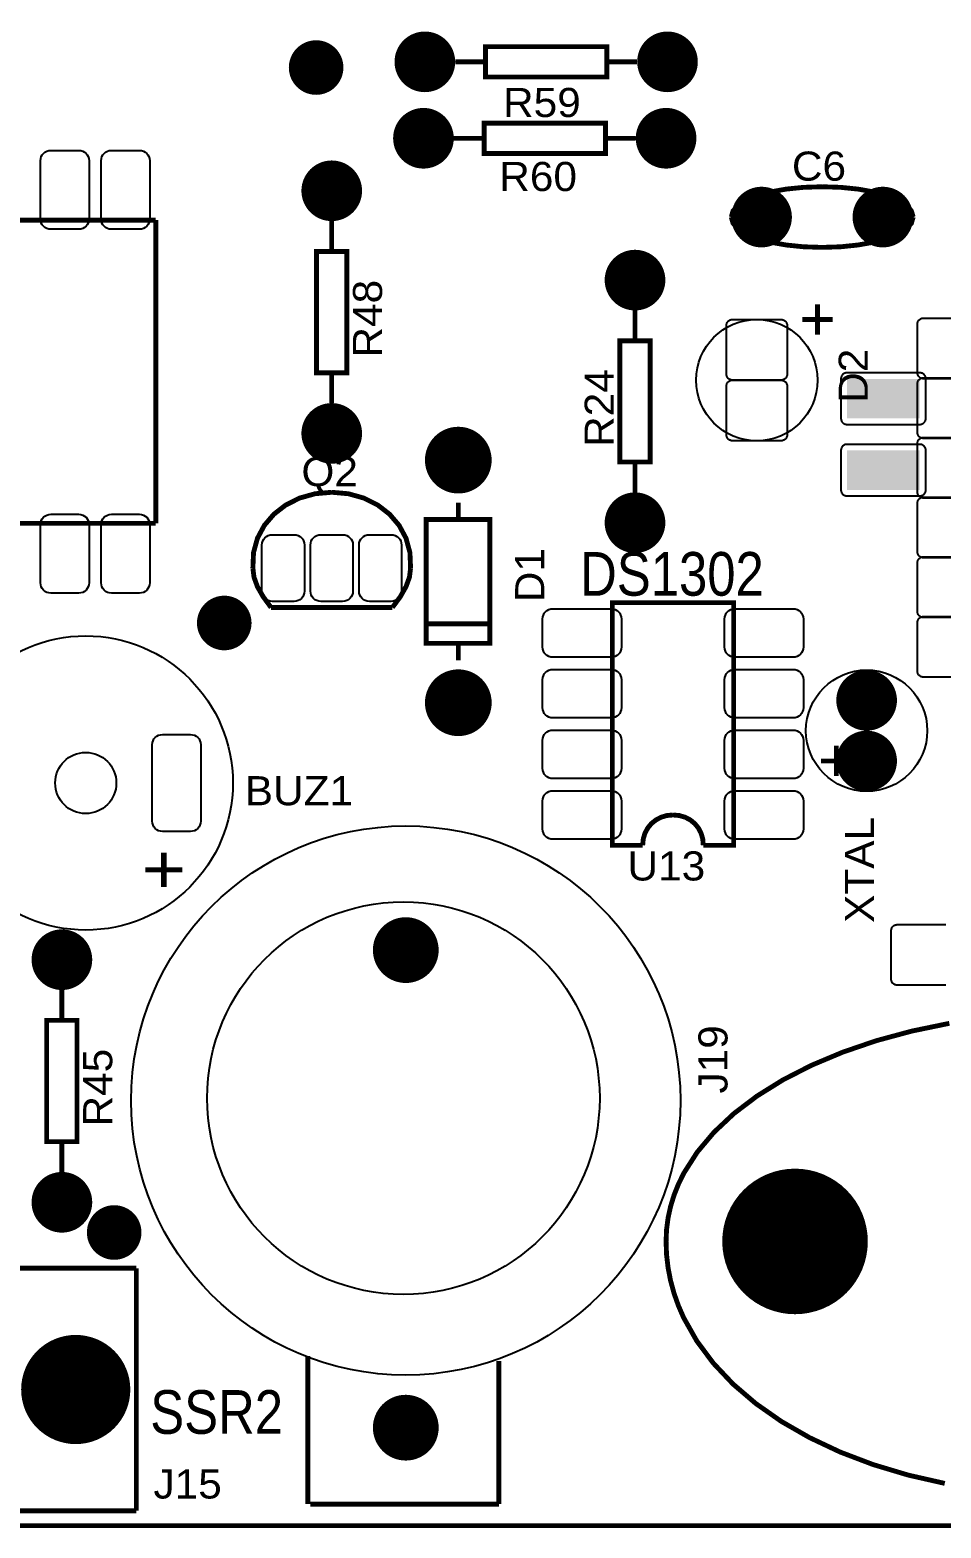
# Model space of a CAD drawing. Header units: inches. Extents: x 18.7 to 39.4, y 4.3 to 20.5.
# Drawn here: x 35.019 to 36.637, y 10.334 to 12.994 of the extents above; entities that cross this region are included whole.
import ezdxf

# ---------------------------------------------------------------- set-up
doc = ezdxf.new("R2010")
doc.units = ezdxf.units.IN
doc.header["$MEASUREMENT"] = 0
doc.styles.get("Standard").update_dxf_attribs({"font": 'arial.ttf'})

# ---------------------------------------------------------------- blocks, each defined once
blk = doc.blocks.new('RPAD')
blk.add_trace([(-0.5, -0.5), (-0.5, 0.5), (0.5, -0.5), (0.5, 0.5)])
blk = doc.blocks.new('EPAD')
at = {"const_width": 0.5}
blk.add_lwpolyline([(-0.25, 0, 1), (0.25, 0, 1)], format="xyb", close=True, dxfattribs=at)
blk = doc.blocks.new('tarjetacontrol3')
at = {"const_width": 0.012}
for points in [[(48.3722, 36.339), (56.1261, 36.339), (56.1261, 43.6619), (48.3722, 43.6619), (48.3722, 36.339)], [(48.3722, 36.339), (56.1261, 36.339), (56.1261, 43.6619), (48.3722, 43.6619), (48.3722, 36.339)], [(48.3722, 36.339), (56.1261, 36.339), (56.1261, 43.6619), (48.3722, 43.6619), (48.3722, 36.339)], [(53.6068, 39.9216), (53.9068, 39.9216), (53.9068, 39.9966), (53.6068, 39.9966), (53.6068, 39.9216)], [(53.6068, 39.9216), (53.9068, 39.9216), (53.9068, 39.9966), (53.6068, 39.9966), (53.6068, 39.9216)], [(53.6068, 39.9216), (53.9068, 39.9216), (53.9068, 39.9966), (53.6068, 39.9966), (53.6068, 39.9216)], [(53.5318, 39.9591), (53.6068, 39.9591)], [(53.5318, 39.9591), (53.6068, 39.9591)], [(53.5318, 39.9591), (53.6068, 39.9591)], [(53.9068, 39.9591), (53.9818, 39.9591)], [(53.9068, 39.9591), (53.9818, 39.9591)], [(53.9068, 39.9591), (53.9818, 39.9591)], [(53.6033, 39.7326), (53.9033, 39.7326), (53.9033, 39.8076), (53.6033, 39.8076), (53.6033, 39.7326)], [(53.6033, 39.7326), (53.9033, 39.7326), (53.9033, 39.8076), (53.6033, 39.8076), (53.6033, 39.7326)], [(53.6033, 39.7326), (53.9033, 39.7326), (53.9033, 39.8076), (53.6033, 39.8076), (53.6033, 39.7326)], [(53.5283, 39.7701), (53.6033, 39.7701)], [(53.5283, 39.7701), (53.6033, 39.7701)], [(53.5283, 39.7701), (53.6033, 39.7701)], [(53.9033, 39.7701), (53.9783, 39.7701)], [(53.9033, 39.7701), (53.9783, 39.7701)], [(53.9033, 39.7701), (53.9783, 39.7701)], [(54.2145, 39.5752), (54.2189, 39.5905), (54.2317, 39.6047), (54.2521, 39.6174), (54.2792, 39.6285), (54.3123, 39.6376), (54.3505, 39.6444), (54.3932, 39.6487), (54.4395, 39.6502)], [(54.2145, 39.5752), (54.2189, 39.5905), (54.2317, 39.6047), (54.2521, 39.6174), (54.2792, 39.6285), (54.3123, 39.6376), (54.3505, 39.6444), (54.3932, 39.6487), (54.4395, 39.6502)], [(54.2145, 39.5752), (54.2189, 39.5905), (54.2317, 39.6047), (54.2521, 39.6174), (54.2792, 39.6285), (54.3123, 39.6376), (54.3505, 39.6444), (54.3932, 39.6487), (54.4395, 39.6502)], [(54.6645, 39.5752), (54.66, 39.5905), (54.6471, 39.6047), (54.6265, 39.6174), (54.5992, 39.6285), (54.5661, 39.6376), (54.5278, 39.6444), (54.4853, 39.6487), (54.4395, 39.6502)], [(54.6645, 39.5752), (54.66, 39.5905), (54.6471, 39.6047), (54.6265, 39.6174), (54.5992, 39.6285), (54.5661, 39.6376), (54.5278, 39.6444), (54.4853, 39.6487), (54.4395, 39.6502)], [(54.6645, 39.5752), (54.66, 39.5905), (54.6471, 39.6047), (54.6265, 39.6174), (54.5992, 39.6285), (54.5661, 39.6376), (54.5278, 39.6444), (54.4853, 39.6487), (54.4395, 39.6502)], [(49.7913, 39.5676), (52.7913, 39.5676)], [(49.7913, 39.5676), (52.7913, 39.5676)], [(49.7913, 39.5676), (52.7913, 39.5676)], [(52.7913, 39.5676), (52.7913, 38.8176)], [(52.7913, 39.5676), (52.7913, 38.8176)], [(52.7913, 39.5676), (52.7913, 38.8176)], [(53.2265, 39.5652), (53.2265, 39.4902)], [(53.2265, 39.5652), (53.2265, 39.4902)], [(53.2265, 39.5652), (53.2265, 39.4902)], [(54.2145, 39.5752), (54.2189, 39.56), (54.2317, 39.5458), (54.2521, 39.5331), (54.2792, 39.522), (54.3123, 39.5129), (54.3505, 39.5061), (54.3932, 39.5017), (54.4395, 39.5002)], [(54.2145, 39.5752), (54.2189, 39.56), (54.2317, 39.5458), (54.2521, 39.5331), (54.2792, 39.522), (54.3123, 39.5129), (54.3505, 39.5061), (54.3932, 39.5017), (54.4395, 39.5002)], [(54.2145, 39.5752), (54.2189, 39.56), (54.2317, 39.5458), (54.2521, 39.5331), (54.2792, 39.522), (54.3123, 39.5129), (54.3505, 39.5061), (54.3932, 39.5017), (54.4395, 39.5002)], [(54.6645, 39.5752), (54.66, 39.56), (54.6471, 39.5458), (54.6265, 39.5331), (54.5992, 39.522), (54.5661, 39.5129), (54.5278, 39.5061), (54.4853, 39.5017), (54.4395, 39.5002)], [(54.6645, 39.5752), (54.66, 39.56), (54.6471, 39.5458), (54.6265, 39.5331), (54.5992, 39.522), (54.5661, 39.5129), (54.5278, 39.5061), (54.4853, 39.5017), (54.4395, 39.5002)], [(54.6645, 39.5752), (54.66, 39.56), (54.6471, 39.5458), (54.6265, 39.5331), (54.5992, 39.522), (54.5661, 39.5129), (54.5278, 39.5061), (54.4853, 39.5017), (54.4395, 39.5002)], [(53.189, 39.1902), (53.264, 39.1902), (53.264, 39.4902), (53.189, 39.4902), (53.189, 39.1902)], [(53.189, 39.1902), (53.264, 39.1902), (53.264, 39.4902), (53.189, 39.4902), (53.189, 39.1902)], [(53.189, 39.1902), (53.264, 39.1902), (53.264, 39.4902), (53.189, 39.4902), (53.189, 39.1902)], [(53.9765, 39.2693), (53.9765, 39.3443)], [(53.9765, 39.2693), (53.9765, 39.3443)], [(53.9765, 39.2693), (53.9765, 39.3443)], [(54.4277, 39.3594), (54.4277, 39.2844)], [(54.4277, 39.3594), (54.4277, 39.2844)], [(54.4277, 39.3594), (54.4277, 39.2844)], [(54.4652, 39.3219), (54.3902, 39.3219)], [(54.4652, 39.3219), (54.3902, 39.3219)], [(54.4652, 39.3219), (54.3902, 39.3219)], [(53.939, 38.9693), (54.014, 38.9693), (54.014, 39.2693), (53.939, 39.2693), (53.939, 38.9693)], [(53.939, 38.9693), (54.014, 38.9693), (54.014, 39.2693), (53.939, 39.2693), (53.939, 38.9693)], [(53.939, 38.9693), (54.014, 38.9693), (54.014, 39.2693), (53.939, 39.2693), (53.939, 38.9693)], [(53.2265, 39.1902), (53.2265, 39.1152)], [(53.2265, 39.1902), (53.2265, 39.1152)], [(53.2265, 39.1902), (53.2265, 39.1152)], [(53.9765, 38.8943), (53.9765, 38.9693)], [(53.9765, 38.8943), (53.9765, 38.9693)], [(53.9765, 38.8943), (53.9765, 38.9693)], [(53.0315, 38.7071), (53.0331, 38.7455), (53.0428, 38.7809), (53.0599, 38.8128), (53.0835, 38.8404), (53.1128, 38.8631), (53.1469, 38.8802), (53.1851, 38.8909), (53.2265, 38.8946)], [(53.0315, 38.7071), (53.0331, 38.7455), (53.0428, 38.7809), (53.0599, 38.8128), (53.0835, 38.8404), (53.1128, 38.8631), (53.1469, 38.8802), (53.1851, 38.8909), (53.2265, 38.8946)], [(53.0315, 38.7071), (53.0331, 38.7455), (53.0428, 38.7809), (53.0599, 38.8128), (53.0835, 38.8404), (53.1128, 38.8631), (53.1469, 38.8802), (53.1851, 38.8909), (53.2265, 38.8946)], [(53.4215, 38.7071), (53.4199, 38.7455), (53.4102, 38.7809), (53.3931, 38.8128), (53.3695, 38.8404), (53.3402, 38.8631), (53.3061, 38.8802), (53.2679, 38.8909), (53.2265, 38.8946)], [(53.4215, 38.7071), (53.4199, 38.7455), (53.4102, 38.7809), (53.3931, 38.8128), (53.3695, 38.8404), (53.3402, 38.8631), (53.3061, 38.8802), (53.2679, 38.8909), (53.2265, 38.8946)], [(53.4215, 38.7071), (53.4199, 38.7455), (53.4102, 38.7809), (53.3931, 38.8128), (53.3695, 38.8404), (53.3402, 38.8631), (53.3061, 38.8802), (53.2679, 38.8909), (53.2265, 38.8946)], [(53.5395, 38.8271), (53.5395, 38.8691)], [(53.5395, 38.8271), (53.5395, 38.8691)], [(53.5395, 38.8271), (53.5395, 38.8691)], [(53.46, 38.5211), (53.6175, 38.5211), (53.6175, 38.8271), (53.46, 38.8271), (53.46, 38.5211)], [(53.46, 38.5211), (53.6175, 38.5211), (53.6175, 38.8271), (53.46, 38.8271), (53.46, 38.5211)], [(53.46, 38.5211), (53.6175, 38.5211), (53.6175, 38.8271), (53.46, 38.8271), (53.46, 38.5211)], [(49.7913, 38.8176), (52.7913, 38.8176)], [(49.7913, 38.8176), (52.7913, 38.8176)], [(49.7913, 38.8176), (52.7913, 38.8176)], [(53.0315, 38.7071), (53.0343, 38.6845), (53.0427, 38.6612), (53.0568, 38.6365), (53.0765, 38.6096)], [(53.0315, 38.7071), (53.0343, 38.6845), (53.0427, 38.6612), (53.0568, 38.6365), (53.0765, 38.6096)], [(53.0315, 38.7071), (53.0343, 38.6845), (53.0427, 38.6612), (53.0568, 38.6365), (53.0765, 38.6096)], [(53.4215, 38.7071), (53.4187, 38.6845), (53.4102, 38.6612), (53.3962, 38.6365), (53.3765, 38.6096)], [(53.4215, 38.7071), (53.4187, 38.6845), (53.4102, 38.6612), (53.3962, 38.6365), (53.3765, 38.6096)], [(53.4215, 38.7071), (53.4187, 38.6845), (53.4102, 38.6612), (53.3962, 38.6365), (53.3765, 38.6096)], [(53.0765, 38.6096), (53.3765, 38.6096)], [(53.0765, 38.6096), (53.3765, 38.6096)], [(53.0765, 38.6096), (53.3765, 38.6096)], [(53.9954, 38.0215), (53.9204, 38.0215), (53.9204, 38.6215), (54.2204, 38.6215), (54.2204, 38.0215), (54.1454, 38.0215)], [(53.9954, 38.0215), (53.9204, 38.0215), (53.9204, 38.6215), (54.2204, 38.6215), (54.2204, 38.0215), (54.1454, 38.0215)], [(53.9954, 38.0215), (53.9204, 38.0215), (53.9204, 38.6215), (54.2204, 38.6215), (54.2204, 38.0215), (54.1454, 38.0215)], [(53.4615, 38.5691), (53.616, 38.5691)], [(53.4615, 38.5691), (53.616, 38.5691)], [(53.4615, 38.5691), (53.616, 38.5691)], [(53.5395, 38.4791), (53.5395, 38.5211)], [(53.5395, 38.4791), (53.5395, 38.5211)], [(53.5395, 38.4791), (53.5395, 38.5211)], [(54.4743, 38.1925), (54.4743, 38.2675)], [(54.4743, 38.1925), (54.4743, 38.2675)], [(54.4743, 38.1925), (54.4743, 38.2675)], [(54.4368, 38.23), (54.5118, 38.23)], [(54.4368, 38.23), (54.5118, 38.23)], [(54.4368, 38.23), (54.5118, 38.23)], [(54.0704, 38.0965), (54.0551, 38.0951), (54.041, 38.0909), (54.0282, 38.0842), (54.0171, 38.0753), (54.0081, 38.0644), (54.0012, 38.0516), (53.9969, 38.0372), (53.9954, 38.0215)], [(54.0704, 38.0965), (54.0551, 38.0951), (54.041, 38.0909), (54.0282, 38.0842), (54.0171, 38.0753), (54.0081, 38.0644), (54.0012, 38.0516), (53.9969, 38.0372), (53.9954, 38.0215)], [(54.0704, 38.0965), (54.0551, 38.0951), (54.041, 38.0909), (54.0282, 38.0842), (54.0171, 38.0753), (54.0081, 38.0644), (54.0012, 38.0516), (53.9969, 38.0372), (53.9954, 38.0215)], [(54.0704, 38.0965), (54.0861, 38.0951), (54.1005, 38.0909), (54.1132, 38.0842), (54.1242, 38.0753), (54.1331, 38.0644), (54.1398, 38.0516), (54.144, 38.0372), (54.1454, 38.0215)], [(54.0704, 38.0965), (54.0861, 38.0951), (54.1005, 38.0909), (54.1132, 38.0842), (54.1242, 38.0753), (54.1331, 38.0644), (54.1398, 38.0516), (54.144, 38.0372), (54.1454, 38.0215)], [(54.0704, 38.0965), (54.0861, 38.0951), (54.1005, 38.0909), (54.1132, 38.0842), (54.1242, 38.0753), (54.1331, 38.0644), (54.1398, 38.0516), (54.144, 38.0372), (54.1454, 38.0215)], [(52.5592, 37.6636), (52.5592, 37.5886)], [(52.5592, 37.6636), (52.5592, 37.5886)], [(52.5592, 37.6636), (52.5592, 37.5886)], [(54.7539, 37.5812), (54.661, 37.562), (54.573, 37.5382), (54.4903, 37.5099), (54.4133, 37.4776), (54.3425, 37.4414), (54.2784, 37.4015), (54.2213, 37.3583), (54.1719, 37.3119), (54.1304, 37.2627), (54.0973, 37.2108), (54.0841, 37.1839), (54.0731, 37.1565), (54.0645, 37.1285), (54.0583, 37.1001), (54.0545, 37.0712), (54.0533, 37.0418), (54.0545, 37.009), (54.0583, 36.9767), (54.0644, 36.945), (54.0729, 36.9138), (54.0837, 36.8832), (54.0967, 36.8533), (54.1294, 36.7954), (54.1703, 36.7406), (54.219, 36.689), (54.2752, 36.6409), (54.3383, 36.5967), (54.408, 36.5567), (54.4837, 36.521), (54.5649, 36.4901), (54.6514, 36.4641), (54.7425, 36.4434)], [(54.7539, 37.5812), (54.661, 37.562), (54.573, 37.5382), (54.4903, 37.5099), (54.4133, 37.4776), (54.3425, 37.4414), (54.2784, 37.4015), (54.2213, 37.3583), (54.1719, 37.3119), (54.1304, 37.2627), (54.0973, 37.2108), (54.0841, 37.1839), (54.0731, 37.1565), (54.0645, 37.1285), (54.0583, 37.1001), (54.0545, 37.0712), (54.0533, 37.0418), (54.0545, 37.009), (54.0583, 36.9767), (54.0644, 36.945), (54.0729, 36.9138), (54.0837, 36.8832), (54.0967, 36.8533), (54.1294, 36.7954), (54.1703, 36.7406), (54.219, 36.689), (54.2752, 36.6409), (54.3383, 36.5967), (54.408, 36.5567), (54.4837, 36.521), (54.5649, 36.4901), (54.6514, 36.4641), (54.7425, 36.4434)], [(54.7539, 37.5812), (54.661, 37.562), (54.573, 37.5382), (54.4903, 37.5099), (54.4133, 37.4776), (54.3425, 37.4414), (54.2784, 37.4015), (54.2213, 37.3583), (54.1719, 37.3119), (54.1304, 37.2627), (54.0973, 37.2108), (54.0841, 37.1839), (54.0731, 37.1565), (54.0645, 37.1285), (54.0583, 37.1001), (54.0545, 37.0712), (54.0533, 37.0418), (54.0545, 37.009), (54.0583, 36.9767), (54.0644, 36.945), (54.0729, 36.9138), (54.0837, 36.8832), (54.0967, 36.8533), (54.1294, 36.7954), (54.1703, 36.7406), (54.219, 36.689), (54.2752, 36.6409), (54.3383, 36.5967), (54.408, 36.5567), (54.4837, 36.521), (54.5649, 36.4901), (54.6514, 36.4641), (54.7425, 36.4434)], [(52.5217, 37.2886), (52.5967, 37.2886), (52.5967, 37.5886), (52.5217, 37.5886), (52.5217, 37.2886)], [(52.5217, 37.2886), (52.5967, 37.2886), (52.5967, 37.5886), (52.5217, 37.5886), (52.5217, 37.2886)], [(52.5217, 37.2886), (52.5967, 37.2886), (52.5967, 37.5886), (52.5217, 37.5886), (52.5217, 37.2886)], [(52.5592, 37.2886), (52.5592, 37.2136)], [(52.5592, 37.2886), (52.5592, 37.2136)], [(52.5592, 37.2886), (52.5592, 37.2136)], [(52.1434, 36.9756), (52.7434, 36.9756)], [(52.1434, 36.9756), (52.7434, 36.9756)], [(52.1434, 36.9756), (52.7434, 36.9756)], [(52.7434, 36.9756), (52.7434, 36.3756)], [(52.7434, 36.9756), (52.7434, 36.3756)], [(52.7434, 36.9756), (52.7434, 36.3756)], [(53.1674, 36.3922), (53.1674, 36.7583)], [(53.1674, 36.3922), (53.1674, 36.7583)], [(53.1674, 36.3922), (53.1674, 36.7583)], [(53.6399, 36.7465), (53.6399, 36.3922)], [(53.6399, 36.7465), (53.6399, 36.3922)], [(53.6399, 36.7465), (53.6399, 36.3922)], [(53.1733, 36.3922), (53.6399, 36.3922)], [(53.1733, 36.3922), (53.6399, 36.3922)], [(53.1733, 36.3922), (53.6399, 36.3922)], [(52.1434, 36.3756), (52.7434, 36.3756)], [(52.1434, 36.3756), (52.7434, 36.3756)], [(52.1434, 36.3756), (52.7434, 36.3756)]]:
    blk.add_lwpolyline(points, dxfattribs=at)
for points in [[(52.6008, 39.5451), (52.5318, 39.5451), (52.5265, 39.5456), (52.5217, 39.547), (52.5174, 39.5494), (52.5136, 39.5524), (52.5105, 39.5562), (52.5082, 39.5605), (52.5068, 39.5654), (52.5063, 39.5706), (52.5063, 39.7146), (52.5068, 39.7198), (52.5082, 39.7246), (52.5105, 39.7289), (52.5136, 39.7327), (52.5174, 39.7358), (52.5217, 39.7381), (52.5265, 39.7396), (52.5318, 39.7401), (52.6008, 39.7401), (52.606, 39.7396), (52.6108, 39.7381), (52.6151, 39.7358), (52.6189, 39.7327), (52.622, 39.7289), (52.6243, 39.7246), (52.6258, 39.7198), (52.6263, 39.7146), (52.6263, 39.5706), (52.6258, 39.5654), (52.6243, 39.5605), (52.622, 39.5562), (52.6189, 39.5524), (52.6151, 39.5494), (52.6108, 39.547), (52.606, 39.5456), (52.6008, 39.5451)], [(52.7508, 39.5451), (52.6818, 39.5451), (52.6765, 39.5456), (52.6717, 39.547), (52.6674, 39.5494), (52.6636, 39.5524), (52.6605, 39.5562), (52.6582, 39.5605), (52.6568, 39.5654), (52.6563, 39.5706), (52.6563, 39.7146), (52.6568, 39.7198), (52.6582, 39.7246), (52.6605, 39.7289), (52.6636, 39.7327), (52.6674, 39.7358), (52.6717, 39.7381), (52.6765, 39.7396), (52.6818, 39.7401), (52.7508, 39.7401), (52.756, 39.7396), (52.7608, 39.7381), (52.7651, 39.7358), (52.7689, 39.7327), (52.772, 39.7289), (52.7743, 39.7246), (52.7758, 39.7198), (52.7763, 39.7146), (52.7763, 39.5706), (52.7758, 39.5654), (52.7743, 39.5605), (52.772, 39.5562), (52.7689, 39.5524), (52.7651, 39.5494), (52.7608, 39.547), (52.756, 39.5456), (52.7508, 39.5451)], [(54.3527, 39.3069), (54.3527, 39.1869), (54.3526, 39.1853), (54.3524, 39.1838), (54.352, 39.1824), (54.3515, 39.181), (54.3509, 39.1797), (54.3502, 39.1784), (54.3493, 39.1773), (54.3483, 39.1762), (54.3473, 39.1753), (54.3461, 39.1744), (54.3449, 39.1737), (54.3436, 39.1731), (54.3422, 39.1726), (54.3407, 39.1722), (54.3392, 39.172), (54.3377, 39.1719), (54.2177, 39.1719), (54.2161, 39.172), (54.2146, 39.1722), (54.2132, 39.1726), (54.2118, 39.1731), (54.2105, 39.1737), (54.2092, 39.1744), (54.2081, 39.1753), (54.207, 39.1762), (54.2061, 39.1773), (54.2052, 39.1784), (54.2045, 39.1797), (54.2038, 39.181), (54.2033, 39.1824), (54.203, 39.1838), (54.2028, 39.1853), (54.2027, 39.1869), (54.2027, 39.3069), (54.2028, 39.3085), (54.203, 39.31), (54.2033, 39.3114), (54.2038, 39.3128), (54.2045, 39.3141), (54.2052, 39.3154), (54.2061, 39.3165), (54.207, 39.3176), (54.2081, 39.3185), (54.2092, 39.3194), (54.2105, 39.3201), (54.2118, 39.3207), (54.2132, 39.3212), (54.2146, 39.3216), (54.2161, 39.3218), (54.2177, 39.3219), (54.3377, 39.3219), (54.3392, 39.3218), (54.3407, 39.3216), (54.3422, 39.3212), (54.3436, 39.3207), (54.3449, 39.3201), (54.3461, 39.3194), (54.3473, 39.3185), (54.3483, 39.3176), (54.3493, 39.3165), (54.3502, 39.3154), (54.3509, 39.3141), (54.3515, 39.3128), (54.352, 39.3114), (54.3524, 39.31), (54.3526, 39.3085), (54.3527, 39.3069)], [(54.3527, 39.1569), (54.3527, 39.0369), (54.3526, 39.0353), (54.3524, 39.0338), (54.352, 39.0324), (54.3515, 39.031), (54.3509, 39.0297), (54.3502, 39.0284), (54.3493, 39.0273), (54.3483, 39.0262), (54.3473, 39.0253), (54.3461, 39.0244), (54.3449, 39.0237), (54.3436, 39.0231), (54.3422, 39.0226), (54.3407, 39.0222), (54.3392, 39.022), (54.3377, 39.0219), (54.2177, 39.0219), (54.2161, 39.022), (54.2146, 39.0222), (54.2132, 39.0226), (54.2118, 39.0231), (54.2105, 39.0237), (54.2092, 39.0244), (54.2081, 39.0253), (54.207, 39.0262), (54.2061, 39.0273), (54.2052, 39.0284), (54.2045, 39.0297), (54.2038, 39.031), (54.2033, 39.0324), (54.203, 39.0338), (54.2028, 39.0353), (54.2027, 39.0369), (54.2027, 39.1569), (54.2028, 39.1585), (54.203, 39.16), (54.2033, 39.1614), (54.2038, 39.1628), (54.2045, 39.1641), (54.2052, 39.1654), (54.2061, 39.1665), (54.207, 39.1676), (54.2081, 39.1685), (54.2092, 39.1694), (54.2105, 39.1701), (54.2118, 39.1707), (54.2132, 39.1712), (54.2146, 39.1716), (54.2161, 39.1718), (54.2177, 39.1719), (54.3377, 39.1719), (54.3392, 39.1718), (54.3407, 39.1716), (54.3422, 39.1712), (54.3436, 39.1707), (54.3449, 39.1701), (54.3461, 39.1694), (54.3473, 39.1685), (54.3483, 39.1676), (54.3493, 39.1665), (54.3502, 39.1654), (54.3509, 39.1641), (54.3515, 39.1628), (54.352, 39.1614), (54.3524, 39.16), (54.3526, 39.1585), (54.3527, 39.1569)], [(54.4857, 39.175), (54.4857, 39.0775), (54.4857, 39.076), (54.486, 39.0744), (54.4863, 39.073), (54.4868, 39.0716), (54.4875, 39.0703), (54.4882, 39.0691), (54.489, 39.0679), (54.49, 39.0668), (54.4911, 39.0659), (54.4922, 39.065), (54.4935, 39.0643), (54.4948, 39.0637), (54.4962, 39.0632), (54.4976, 39.0628), (54.4991, 39.0626), (54.5007, 39.0625), (54.6807, 39.0625), (54.6822, 39.0626), (54.6837, 39.0628), (54.6852, 39.0632), (54.6866, 39.0637), (54.6879, 39.0643), (54.6891, 39.065), (54.6903, 39.0659), (54.6913, 39.0668), (54.6923, 39.0679), (54.6931, 39.0691), (54.6939, 39.0703), (54.6945, 39.0716), (54.695, 39.073), (54.6954, 39.0744), (54.6956, 39.076), (54.6957, 39.0775), (54.6957, 39.175), (54.6956, 39.1766), (54.6954, 39.1781), (54.695, 39.1795), (54.6945, 39.1809), (54.6939, 39.1822), (54.6931, 39.1835), (54.6923, 39.1846), (54.6913, 39.1857), (54.6903, 39.1866), (54.6891, 39.1875), (54.6879, 39.1882), (54.6866, 39.1889), (54.6852, 39.1894), (54.6837, 39.1897), (54.6822, 39.1899), (54.6807, 39.19), (54.5007, 39.19), (54.4991, 39.1899), (54.4976, 39.1897), (54.4962, 39.1894), (54.4948, 39.1889), (54.4935, 39.1882), (54.4922, 39.1875), (54.4911, 39.1866), (54.49, 39.1857), (54.489, 39.1846), (54.4882, 39.1835), (54.4875, 39.1822), (54.4868, 39.1809), (54.4863, 39.1795), (54.486, 39.1781), (54.4857, 39.1766), (54.4857, 39.175)], [(54.4857, 38.998), (54.4857, 38.9005), (54.4857, 38.899), (54.486, 38.8974), (54.4863, 38.896), (54.4868, 38.8946), (54.4875, 38.8933), (54.4882, 38.8921), (54.489, 38.8909), (54.49, 38.8898), (54.4911, 38.8889), (54.4922, 38.888), (54.4935, 38.8873), (54.4948, 38.8867), (54.4962, 38.8862), (54.4976, 38.8858), (54.4991, 38.8856), (54.5007, 38.8855), (54.6807, 38.8855), (54.6822, 38.8856), (54.6837, 38.8858), (54.6852, 38.8862), (54.6866, 38.8867), (54.6879, 38.8873), (54.6891, 38.888), (54.6903, 38.8889), (54.6913, 38.8898), (54.6923, 38.8909), (54.6931, 38.8921), (54.6939, 38.8933), (54.6945, 38.8946), (54.695, 38.896), (54.6954, 38.8974), (54.6956, 38.899), (54.6957, 38.9005), (54.6957, 38.998), (54.6956, 38.9996), (54.6954, 39.0011), (54.695, 39.0025), (54.6945, 39.0039), (54.6939, 39.0052), (54.6931, 39.0065), (54.6923, 39.0076), (54.6913, 39.0087), (54.6903, 39.0096), (54.6891, 39.0105), (54.6879, 39.0112), (54.6866, 39.0119), (54.6852, 39.0124), (54.6837, 39.0127), (54.6822, 39.0129), (54.6807, 39.013), (54.5007, 39.013), (54.4991, 39.0129), (54.4976, 39.0127), (54.4962, 39.0124), (54.4948, 39.0119), (54.4935, 39.0112), (54.4922, 39.0105), (54.4911, 39.0096), (54.49, 39.0087), (54.489, 39.0076), (54.4882, 39.0065), (54.4875, 39.0052), (54.4868, 39.0039), (54.4863, 39.0025), (54.486, 39.0011), (54.4857, 38.9996), (54.4857, 38.998)], [(52.5318, 38.8401), (52.6008, 38.8401), (52.606, 38.8396), (52.6108, 38.8381), (52.6151, 38.8358), (52.6189, 38.8327), (52.622, 38.8289), (52.6243, 38.8246), (52.6258, 38.8198), (52.6263, 38.8146), (52.6263, 38.6706), (52.6258, 38.6654), (52.6243, 38.6605), (52.622, 38.6562), (52.6189, 38.6524), (52.6151, 38.6494), (52.6108, 38.647), (52.606, 38.6456), (52.6008, 38.6451), (52.5318, 38.6451), (52.5265, 38.6456), (52.5217, 38.647), (52.5174, 38.6494), (52.5136, 38.6524), (52.5105, 38.6562), (52.5082, 38.6605), (52.5068, 38.6654), (52.5063, 38.6706), (52.5063, 38.8146), (52.5068, 38.8198), (52.5082, 38.8246), (52.5105, 38.8289), (52.5136, 38.8327), (52.5174, 38.8358), (52.5217, 38.8381), (52.5265, 38.8396), (52.5318, 38.8401)], [(52.6818, 38.8401), (52.7508, 38.8401), (52.756, 38.8396), (52.7608, 38.8381), (52.7651, 38.8358), (52.7689, 38.8327), (52.772, 38.8289), (52.7743, 38.8246), (52.7758, 38.8198), (52.7763, 38.8146), (52.7763, 38.6706), (52.7758, 38.6654), (52.7743, 38.6605), (52.772, 38.6562), (52.7689, 38.6524), (52.7651, 38.6494), (52.7608, 38.647), (52.756, 38.6456), (52.7508, 38.6451), (52.6818, 38.6451), (52.6765, 38.6456), (52.6717, 38.647), (52.6674, 38.6494), (52.6636, 38.6524), (52.6605, 38.6562), (52.6582, 38.6605), (52.6568, 38.6654), (52.6563, 38.6706), (52.6563, 38.8146), (52.6568, 38.8198), (52.6582, 38.8246), (52.6605, 38.8289), (52.6636, 38.8327), (52.6674, 38.8358), (52.6717, 38.8381), (52.6765, 38.8396), (52.6818, 38.8401)], [(53.0795, 38.7896), (53.1335, 38.7896), (53.1387, 38.7891), (53.1435, 38.7877), (53.1479, 38.7854), (53.1516, 38.7823), (53.1547, 38.7785), (53.157, 38.7742), (53.1585, 38.7694), (53.159, 38.7641), (53.159, 38.6501), (53.1585, 38.6449), (53.157, 38.6401), (53.1547, 38.6358), (53.1516, 38.632), (53.1479, 38.6289), (53.1435, 38.6266), (53.1387, 38.6251), (53.1335, 38.6246), (53.0795, 38.6246), (53.0743, 38.6251), (53.0695, 38.6266), (53.0651, 38.6289), (53.0614, 38.632), (53.0583, 38.6358), (53.056, 38.6401), (53.0545, 38.6449), (53.054, 38.6501), (53.054, 38.7641), (53.0545, 38.7694), (53.056, 38.7742), (53.0583, 38.7785), (53.0614, 38.7823), (53.0651, 38.7854), (53.0695, 38.7877), (53.0743, 38.7891), (53.0795, 38.7896)], [(53.1995, 38.7896), (53.2535, 38.7896), (53.2587, 38.7891), (53.2635, 38.7877), (53.2679, 38.7854), (53.2716, 38.7823), (53.2747, 38.7785), (53.277, 38.7742), (53.2785, 38.7694), (53.279, 38.7641), (53.279, 38.6501), (53.2785, 38.6449), (53.277, 38.6401), (53.2747, 38.6358), (53.2716, 38.632), (53.2679, 38.6289), (53.2635, 38.6266), (53.2587, 38.6251), (53.2535, 38.6246), (53.1995, 38.6246), (53.1943, 38.6251), (53.1895, 38.6266), (53.1851, 38.6289), (53.1814, 38.632), (53.1783, 38.6358), (53.176, 38.6401), (53.1745, 38.6449), (53.174, 38.6501), (53.174, 38.7641), (53.1745, 38.7694), (53.176, 38.7742), (53.1783, 38.7785), (53.1814, 38.7823), (53.1851, 38.7854), (53.1895, 38.7877), (53.1943, 38.7891), (53.1995, 38.7896)], [(53.3195, 38.7896), (53.3735, 38.7896), (53.3787, 38.7891), (53.3835, 38.7877), (53.3879, 38.7854), (53.3916, 38.7823), (53.3947, 38.7785), (53.397, 38.7742), (53.3985, 38.7694), (53.399, 38.7641), (53.399, 38.6501), (53.3985, 38.6449), (53.397, 38.6401), (53.3947, 38.6358), (53.3916, 38.632), (53.3879, 38.6289), (53.3835, 38.6266), (53.3787, 38.6251), (53.3735, 38.6246), (53.3195, 38.6246), (53.3143, 38.6251), (53.3095, 38.6266), (53.3051, 38.6289), (53.3014, 38.632), (53.2983, 38.6358), (53.296, 38.6401), (53.2945, 38.6449), (53.294, 38.6501), (53.294, 38.7641), (53.2945, 38.7694), (53.296, 38.7742), (53.2983, 38.7785), (53.3014, 38.7823), (53.3051, 38.7854), (53.3095, 38.7877), (53.3143, 38.7891), (53.3195, 38.7896)], [(53.7479, 38.512), (53.7479, 38.581), (53.7484, 38.5862), (53.7499, 38.591), (53.7522, 38.5954), (53.7553, 38.5991), (53.759, 38.6022), (53.7634, 38.6045), (53.7682, 38.606), (53.7734, 38.6065), (53.9174, 38.6065), (53.9226, 38.606), (53.9274, 38.6045), (53.9318, 38.6022), (53.9355, 38.5991), (53.9386, 38.5954), (53.9409, 38.591), (53.9424, 38.5862), (53.9429, 38.581), (53.9429, 38.512), (53.9424, 38.5068), (53.9409, 38.502), (53.9386, 38.4976), (53.9355, 38.4939), (53.9318, 38.4908), (53.9274, 38.4885), (53.9226, 38.487), (53.9174, 38.4865), (53.7734, 38.4865), (53.7682, 38.487), (53.7634, 38.4885), (53.759, 38.4908), (53.7553, 38.4939), (53.7522, 38.4976), (53.7499, 38.502), (53.7484, 38.5068), (53.7479, 38.512)], [(54.1979, 38.512), (54.1979, 38.581), (54.1984, 38.5862), (54.1999, 38.591), (54.2022, 38.5954), (54.2053, 38.5991), (54.209, 38.6022), (54.2134, 38.6045), (54.2182, 38.606), (54.2234, 38.6065), (54.3674, 38.6065), (54.3726, 38.606), (54.3774, 38.6045), (54.3818, 38.6022), (54.3855, 38.5991), (54.3886, 38.5954), (54.3909, 38.591), (54.3924, 38.5862), (54.3929, 38.581), (54.3929, 38.512), (54.3924, 38.5068), (54.3909, 38.502), (54.3886, 38.4976), (54.3855, 38.4939), (54.3818, 38.4908), (54.3774, 38.4885), (54.3726, 38.487), (54.3674, 38.4865), (54.2234, 38.4865), (54.2182, 38.487), (54.2134, 38.4885), (54.209, 38.4908), (54.2053, 38.4939), (54.2022, 38.4976), (54.1999, 38.502), (54.1984, 38.5068), (54.1979, 38.512)], [(53.7479, 38.362), (53.7479, 38.431), (53.7484, 38.4362), (53.7499, 38.441), (53.7522, 38.4454), (53.7553, 38.4491), (53.759, 38.4522), (53.7634, 38.4545), (53.7682, 38.456), (53.7734, 38.4565), (53.9174, 38.4565), (53.9226, 38.456), (53.9274, 38.4545), (53.9318, 38.4522), (53.9355, 38.4491), (53.9386, 38.4454), (53.9409, 38.441), (53.9424, 38.4362), (53.9429, 38.431), (53.9429, 38.362), (53.9424, 38.3568), (53.9409, 38.352), (53.9386, 38.3476), (53.9355, 38.3439), (53.9318, 38.3408), (53.9274, 38.3385), (53.9226, 38.337), (53.9174, 38.3365), (53.7734, 38.3365), (53.7682, 38.337), (53.7634, 38.3385), (53.759, 38.3408), (53.7553, 38.3439), (53.7522, 38.3476), (53.7499, 38.352), (53.7484, 38.3568), (53.7479, 38.362)], [(54.1979, 38.362), (54.1979, 38.431), (54.1984, 38.4362), (54.1999, 38.441), (54.2022, 38.4454), (54.2053, 38.4491), (54.209, 38.4522), (54.2134, 38.4545), (54.2182, 38.456), (54.2234, 38.4565), (54.3674, 38.4565), (54.3726, 38.456), (54.3774, 38.4545), (54.3818, 38.4522), (54.3855, 38.4491), (54.3886, 38.4454), (54.3909, 38.441), (54.3924, 38.4362), (54.3929, 38.431), (54.3929, 38.362), (54.3924, 38.3568), (54.3909, 38.352), (54.3886, 38.3476), (54.3855, 38.3439), (54.3818, 38.3408), (54.3774, 38.3385), (54.3726, 38.337), (54.3674, 38.3365), (54.2234, 38.3365), (54.2182, 38.337), (54.2134, 38.3385), (54.209, 38.3408), (54.2053, 38.3439), (54.2022, 38.3476), (54.1999, 38.352), (54.1984, 38.3568), (54.1979, 38.362)], [(52.8771, 38.0556), (52.8081, 38.0556), (52.8029, 38.0561), (52.7981, 38.0576), (52.7938, 38.0599), (52.79, 38.063), (52.7869, 38.0668), (52.7846, 38.0711), (52.7831, 38.0759), (52.7826, 38.0811), (52.7826, 38.2701), (52.7831, 38.2754), (52.7846, 38.2802), (52.7869, 38.2845), (52.79, 38.2883), (52.7938, 38.2914), (52.7981, 38.2937), (52.8029, 38.2951), (52.8081, 38.2956), (52.8771, 38.2956), (52.8824, 38.2951), (52.8872, 38.2937), (52.8915, 38.2914), (52.8953, 38.2883), (52.8984, 38.2845), (52.9007, 38.2802), (52.9021, 38.2754), (52.9026, 38.2701), (52.9026, 38.0811), (52.9021, 38.0759), (52.9007, 38.0711), (52.8984, 38.0668), (52.8953, 38.063), (52.8915, 38.0599), (52.8872, 38.0576), (52.8824, 38.0561), (52.8771, 38.0556)], [(53.7479, 38.212), (53.7479, 38.281), (53.7484, 38.2862), (53.7499, 38.291), (53.7522, 38.2954), (53.7553, 38.2991), (53.759, 38.3022), (53.7634, 38.3045), (53.7682, 38.306), (53.7734, 38.3065), (53.9174, 38.3065), (53.9226, 38.306), (53.9274, 38.3045), (53.9318, 38.3022), (53.9355, 38.2991), (53.9386, 38.2954), (53.9409, 38.291), (53.9424, 38.2862), (53.9429, 38.281), (53.9429, 38.212), (53.9424, 38.2068), (53.9409, 38.202), (53.9386, 38.1976), (53.9355, 38.1939), (53.9318, 38.1908), (53.9274, 38.1885), (53.9226, 38.187), (53.9174, 38.1865), (53.7734, 38.1865), (53.7682, 38.187), (53.7634, 38.1885), (53.759, 38.1908), (53.7553, 38.1939), (53.7522, 38.1976), (53.7499, 38.202), (53.7484, 38.2068), (53.7479, 38.212)], [(54.1979, 38.212), (54.1979, 38.281), (54.1984, 38.2862), (54.1999, 38.291), (54.2022, 38.2954), (54.2053, 38.2991), (54.209, 38.3022), (54.2134, 38.3045), (54.2182, 38.306), (54.2234, 38.3065), (54.3674, 38.3065), (54.3726, 38.306), (54.3774, 38.3045), (54.3818, 38.3022), (54.3855, 38.2991), (54.3886, 38.2954), (54.3909, 38.291), (54.3924, 38.2862), (54.3929, 38.281), (54.3929, 38.212), (54.3924, 38.2068), (54.3909, 38.202), (54.3886, 38.1976), (54.3855, 38.1939), (54.3818, 38.1908), (54.3774, 38.1885), (54.3726, 38.187), (54.3674, 38.1865), (54.2234, 38.1865), (54.2182, 38.187), (54.2134, 38.1885), (54.209, 38.1908), (54.2053, 38.1939), (54.2022, 38.1976), (54.1999, 38.202), (54.1984, 38.2068), (54.1979, 38.212)], [(53.7479, 38.062), (53.7479, 38.131), (53.7484, 38.1362), (53.7499, 38.141), (53.7522, 38.1454), (53.7553, 38.1491), (53.759, 38.1522), (53.7634, 38.1545), (53.7682, 38.156), (53.7734, 38.1565), (53.9174, 38.1565), (53.9226, 38.156), (53.9274, 38.1545), (53.9318, 38.1522), (53.9355, 38.1491), (53.9386, 38.1454), (53.9409, 38.141), (53.9424, 38.1362), (53.9429, 38.131), (53.9429, 38.062), (53.9424, 38.0568), (53.9409, 38.052), (53.9386, 38.0476), (53.9355, 38.0439), (53.9318, 38.0408), (53.9274, 38.0385), (53.9226, 38.037), (53.9174, 38.0365), (53.7734, 38.0365), (53.7682, 38.037), (53.7634, 38.0385), (53.759, 38.0408), (53.7553, 38.0439), (53.7522, 38.0476), (53.7499, 38.052), (53.7484, 38.0568), (53.7479, 38.062)], [(54.1979, 38.062), (54.1979, 38.131), (54.1984, 38.1362), (54.1999, 38.141), (54.2022, 38.1454), (54.2053, 38.1491), (54.209, 38.1522), (54.2134, 38.1545), (54.2182, 38.156), (54.2234, 38.1565), (54.3674, 38.1565), (54.3726, 38.156), (54.3774, 38.1545), (54.3818, 38.1522), (54.3855, 38.1491), (54.3886, 38.1454), (54.3909, 38.141), (54.3924, 38.1362), (54.3929, 38.131), (54.3929, 38.062), (54.3924, 38.0568), (54.3909, 38.052), (54.3886, 38.0476), (54.3855, 38.0439), (54.3818, 38.0408), (54.3774, 38.0385), (54.3726, 38.037), (54.3674, 38.0365), (54.2234, 38.0365), (54.2182, 38.037), (54.2134, 38.0385), (54.209, 38.0408), (54.2053, 38.0439), (54.2022, 38.0476), (54.1999, 38.052), (54.1984, 38.0568), (54.1979, 38.062)]]:
    blk.add_lwpolyline(points, close=True)
for points in [[(54.8101, 39.1754), (54.6901, 39.1754), (54.6886, 39.1755), (54.6871, 39.1757), (54.6856, 39.1761), (54.6842, 39.1766), (54.6829, 39.1772), (54.6817, 39.178), (54.6805, 39.1788), (54.6795, 39.1798), (54.6785, 39.1808), (54.6776, 39.182), (54.6769, 39.1832), (54.6763, 39.1845), (54.6758, 39.1859), (54.6754, 39.1874), (54.6752, 39.1889), (54.6751, 39.1904), (54.6751, 39.3104), (54.6752, 39.312), (54.6754, 39.3135), (54.6758, 39.315), (54.6763, 39.3163), (54.6769, 39.3177), (54.6776, 39.3189), (54.6785, 39.32), (54.6795, 39.3211), (54.6805, 39.3221), (54.6817, 39.3229), (54.6829, 39.3237), (54.6842, 39.3243), (54.6856, 39.3248), (54.6871, 39.3251), (54.6886, 39.3254), (54.6901, 39.3254), (54.8101, 39.3254)], [(54.8101, 39.0278), (54.6901, 39.0278), (54.6886, 39.0279), (54.6871, 39.0281), (54.6856, 39.0285), (54.6842, 39.029), (54.6829, 39.0296), (54.6817, 39.0303), (54.6805, 39.0312), (54.6795, 39.0321), (54.6785, 39.0332), (54.6776, 39.0344), (54.6769, 39.0356), (54.6763, 39.0369), (54.6758, 39.0383), (54.6754, 39.0397), (54.6752, 39.0412), (54.6751, 39.0428), (54.6751, 39.1628), (54.6752, 39.1644), (54.6754, 39.1659), (54.6758, 39.1673), (54.6763, 39.1687), (54.6769, 39.17), (54.6776, 39.1713), (54.6785, 39.1724), (54.6795, 39.1735), (54.6805, 39.1744), (54.6817, 39.1753), (54.6829, 39.176), (54.6842, 39.1766), (54.6856, 39.1771), (54.6871, 39.1775), (54.6886, 39.1777), (54.6901, 39.1778), (54.8101, 39.1778)], [(54.8101, 38.8802), (54.6901, 38.8802), (54.6886, 38.8802), (54.6871, 38.8805), (54.6856, 38.8808), (54.6842, 38.8813), (54.6829, 38.8819), (54.6817, 38.8827), (54.6805, 38.8835), (54.6795, 38.8845), (54.6785, 38.8856), (54.6776, 38.8867), (54.6769, 38.888), (54.6763, 38.8893), (54.6758, 38.8907), (54.6754, 38.8921), (54.6752, 38.8936), (54.6751, 38.8952), (54.6751, 39.0152), (54.6752, 39.0167), (54.6754, 39.0182), (54.6758, 39.0197), (54.6763, 39.0211), (54.6769, 39.0224), (54.6776, 39.0236), (54.6785, 39.0248), (54.6795, 39.0258), (54.6805, 39.0268), (54.6817, 39.0276), (54.6829, 39.0284), (54.6842, 39.029), (54.6856, 39.0295), (54.6871, 39.0299), (54.6886, 39.0301), (54.6901, 39.0302), (54.8101, 39.0302)], [(54.8101, 38.7325), (54.6901, 38.7325), (54.6886, 38.7326), (54.6871, 38.7328), (54.6856, 38.7332), (54.6842, 38.7337), (54.6829, 38.7343), (54.6817, 38.7351), (54.6805, 38.7359), (54.6795, 38.7369), (54.6785, 38.7379), (54.6776, 38.7391), (54.6769, 38.7403), (54.6763, 38.7416), (54.6758, 38.743), (54.6754, 38.7445), (54.6752, 38.746), (54.6751, 38.7475), (54.6751, 38.8675), (54.6752, 38.8691), (54.6754, 38.8706), (54.6758, 38.872), (54.6763, 38.8734), (54.6769, 38.8747), (54.6776, 38.876), (54.6785, 38.8771), (54.6795, 38.8782), (54.6805, 38.8792), (54.6817, 38.88), (54.6829, 38.8808), (54.6842, 38.8814), (54.6856, 38.8819), (54.6871, 38.8822), (54.6886, 38.8825), (54.6901, 38.8825), (54.8101, 38.8825)], [(54.8101, 38.5849), (54.6901, 38.5849), (54.6886, 38.585), (54.6871, 38.5852), (54.6856, 38.5856), (54.6842, 38.586), (54.6829, 38.5867), (54.6817, 38.5874), (54.6805, 38.5883), (54.6795, 38.5892), (54.6785, 38.5903), (54.6776, 38.5914), (54.6769, 38.5927), (54.6763, 38.594), (54.6758, 38.5954), (54.6754, 38.5968), (54.6752, 38.5983), (54.6751, 38.5999), (54.6751, 38.7199), (54.6752, 38.7215), (54.6754, 38.723), (54.6758, 38.7244), (54.6763, 38.7258), (54.6769, 38.7271), (54.6776, 38.7283), (54.6785, 38.7295), (54.6795, 38.7306), (54.6805, 38.7315), (54.6817, 38.7324), (54.6829, 38.7331), (54.6842, 38.7337), (54.6856, 38.7342), (54.6871, 38.7346), (54.6886, 38.7348), (54.6901, 38.7349), (54.8101, 38.7349)], [(54.8101, 38.4373), (54.6901, 38.4373), (54.6886, 38.4373), (54.6871, 38.4376), (54.6856, 38.4379), (54.6842, 38.4384), (54.6829, 38.439), (54.6817, 38.4398), (54.6805, 38.4406), (54.6795, 38.4416), (54.6785, 38.4426), (54.6776, 38.4438), (54.6769, 38.445), (54.6763, 38.4464), (54.6758, 38.4477), (54.6754, 38.4492), (54.6752, 38.4507), (54.6751, 38.4523), (54.6751, 38.5723), (54.6752, 38.5738), (54.6754, 38.5753), (54.6758, 38.5768), (54.6763, 38.5782), (54.6769, 38.5795), (54.6776, 38.5807), (54.6785, 38.5819), (54.6795, 38.5829), (54.6805, 38.5839), (54.6817, 38.5847), (54.6829, 38.5855), (54.6842, 38.5861), (54.6856, 38.5866), (54.6871, 38.587), (54.6886, 38.5872), (54.6901, 38.5873), (54.8101, 38.5873)], [(54.7452, 37.6754), (54.6252, 37.6754), (54.6236, 37.6755), (54.6221, 37.6757), (54.6206, 37.6761), (54.6193, 37.6766), (54.6179, 37.6772), (54.6167, 37.678), (54.6156, 37.6788), (54.6145, 37.6798), (54.6135, 37.6808), (54.6127, 37.682), (54.6119, 37.6832), (54.6113, 37.6845), (54.6108, 37.6859), (54.6105, 37.6874), (54.6102, 37.6889), (54.6102, 37.6904), (54.6102, 37.8104), (54.6102, 37.812), (54.6105, 37.8135), (54.6108, 37.815), (54.6113, 37.8163), (54.6119, 37.8177), (54.6127, 37.8189), (54.6135, 37.82), (54.6145, 37.8211), (54.6156, 37.8221), (54.6167, 37.8229), (54.6179, 37.8237), (54.6193, 37.8243), (54.6206, 37.8248), (54.6221, 37.8251), (54.6236, 37.8254), (54.6252, 37.8254), (54.7452, 37.8254)]]:
    blk.add_lwpolyline(points)
for centre, radius in [((54.2777, 39.1719), 0.15), ((54.2777, 39.1719), 0.15), ((54.2777, 39.1719), 0.15), ((54.2777, 39.1719), 0), ((54.2777, 39.1719), 0), ((54.2777, 39.1719), 0), ((52.6182, 38.1756), 0.3638), ((52.6182, 38.1756), 0.3638), ((52.6182, 38.1756), 0.3638), ((54.5493, 38.305), 0.15), ((54.5493, 38.305), 0.15), ((54.5493, 38.305), 0.15), ((52.6182, 38.1756), 0.0756), ((52.6182, 38.1756), 0.0756), ((52.6182, 38.1756), 0.0756), ((53.4096, 37.3902), 0.6791), ((53.4096, 37.3902), 0.6791), ((53.4096, 37.3902), 0.6791), ((53.4037, 37.3961), 0.4854), ((53.4037, 37.3961), 0.4854), ((53.4037, 37.3961), 0.4854)]:
    blk.add_circle(centre, radius)
for p, xscale, yscale in [((53.4568, 39.9591), 0.15, 0.15), ((54.0568, 39.9591), 0.15, 0.15), ((53.1879, 39.945), 0.135, 0.135), ((53.4533, 39.7701), 0.15, 0.15), ((54.0533, 39.7701), 0.15, 0.15), ((53.2265, 39.6402), 0.15, 0.15), ((54.2895, 39.5752), 0.15, 0.15), ((54.5895, 39.5752), 0.15, 0.15), ((53.9765, 39.4193), 0.15, 0.15), ((53.2265, 39.0402), 0.15, 0.15), ((53.5395, 38.9741), 0.165, 0.165), ((53.9765, 38.8193), 0.15, 0.15), ((52.9607, 38.5713), 0.135, 0.135), ((53.5395, 38.3741), 0.165, 0.165), ((54.5493, 38.38), 0.15, 0.15), ((54.5493, 38.23), 0.15, 0.15), ((53.4096, 37.7623), 0.162638, 0.162638), ((52.5592, 37.7386), 0.15, 0.15), ((52.5592, 37.1386), 0.15, 0.15), ((54.3722, 37.0418), 0.36, 0.36), ((52.6885, 37.0639), 0.135, 0.135), ((52.5934, 36.6756), 0.27, 0.27), ((53.4096, 36.5812), 0.162638, 0.162638)]:
    blk.add_blockref('EPAD', p, dxfattribs=dict(xscale=xscale, yscale=yscale))
at = {"xscale": 0.0975, "yscale": 0.18, "rotation": 90}
for p in [(54.5907, 39.1263), (54.5907, 38.9493)]:
    blk.add_blockref('RPAD', p, dxfattribs=at)
for s, height, width, p in [('R59', 0.072, 1.041667, (53.6502, 39.8226)), ('R59', 0.072, 1.041667, (53.6502, 39.8226)), ('R59', 0.072, 1.041667, (53.6502, 39.8226)), ('C6', 0.072, 1.041667, (54.3645, 39.6652)), ('C6', 0.072, 1.041667, (54.3645, 39.6652)), ('C6', 0.072, 1.041667, (54.3645, 39.6652)), ('R60', 0.072, 1.041667, (53.6408, 39.6396)), ('R60', 0.072, 1.041667, (53.6408, 39.6396)), ('R60', 0.072, 1.041667, (53.6408, 39.6396)), ('Q2', 0.072, 1.041667, (53.1515, 38.9096)), ('Q2', 0.072, 1.041667, (53.1515, 38.9096)), ('Q2', 0.072, 1.041667, (53.1515, 38.9096)), ('DS1302', 0.108, 0.833333, (53.8407, 38.6388)), ('DS1302', 0.108, 0.833333, (53.8407, 38.6388)), ('DS1302', 0.108, 0.833333, (53.8407, 38.6388)), ('BUZ1', 0.072, 1.041667, (53.0115, 38.1205)), ('BUZ1', 0.072, 1.041667, (53.0115, 38.1205)), ('BUZ1', 0.072, 1.041667, (53.0115, 38.1205)), ('U13', 0.072, 1.041667, (53.9579, 37.9345)), ('U13', 0.072, 1.041667, (53.9579, 37.9345)), ('U13', 0.072, 1.041667, (53.9579, 37.9345)), ('SSR2', 0.108, 0.833333, (52.7777, 36.566)), ('SSR2', 0.108, 0.833333, (52.7777, 36.566)), ('SSR2', 0.108, 0.833333, (52.7777, 36.566)), ('J15', 0.072, 1.041667, (52.7857, 36.406)), ('J15', 0.072, 1.041667, (52.7857, 36.406)), ('J15', 0.072, 1.041667, (52.7857, 36.406))]:
    blk.add_text(s, height=height, dxfattribs=dict(width=width)).set_placement(p)
for s, height, rotation, width, p in [('R48', 0.072, 90, 1.041667, (53.351, 39.2277)), ('R48', 0.072, 90, 1.041667, (53.351, 39.2277)), ('R48', 0.072, 90, 1.041667, (53.351, 39.2277)), ('D2', 0.072, 90, 1.041667, (54.5522, 39.1157)), ('D2', 0.072, 90, 1.041667, (54.5522, 39.1157)), ('D2', 0.072, 90, 1.041667, (54.5522, 39.1157)), ('R24', 0.072, 90, 1.041667, (53.924, 39.0068)), ('R24', 0.072, 90, 1.041667, (53.924, 39.0068)), ('R24', 0.072, 90, 1.041667, (53.924, 39.0068)), ('D1', 0.072, 90, 1.041667, (53.7521, 38.6227)), ('D1', 0.072, 90, 1.041667, (53.7521, 38.6227)), ('D1', 0.072, 90, 1.041667, (53.7521, 38.6227)), ('XTAL', 0.072, 90, 1.041667, (54.5674, 37.8296)), ('XTAL', 0.072, 90, 1.041667, (54.5674, 37.8296)), ('XTAL', 0.072, 90, 1.041667, (54.5674, 37.8296)), ('+', 0.12, 180, 1.125, (52.8663, 38.0189)), ('+', 0.12, 180, 1.125, (52.8663, 38.0189)), ('+', 0.12, 180, 1.125, (52.8663, 38.0189)), ('J19', 0.072, 90, 1.041667, (54.2052, 37.4076)), ('J19', 0.072, 90, 1.041667, (54.2052, 37.4076)), ('J19', 0.072, 90, 1.041667, (54.2052, 37.4076)), ('R45', 0.072, 90, 1.041667, (52.6837, 37.3261)), ('R45', 0.072, 90, 1.041667, (52.6837, 37.3261)), ('R45', 0.072, 90, 1.041667, (52.6837, 37.3261))]:
    blk.add_text(s, height=height, rotation=rotation, dxfattribs=dict(width=width)).set_placement(p)

msp = doc.modelspace()

# ---------------------------------------------------------------- block references
at = {"xscale": 0.7177824070806114, "yscale": 0.7177824070806114, "zscale": 0.7177824070806114}
msp.add_blockref('tarjetacontrol3', (-2.6499, -15.745), dxfattribs=at)

doc.saveas('drawing.dxf')
